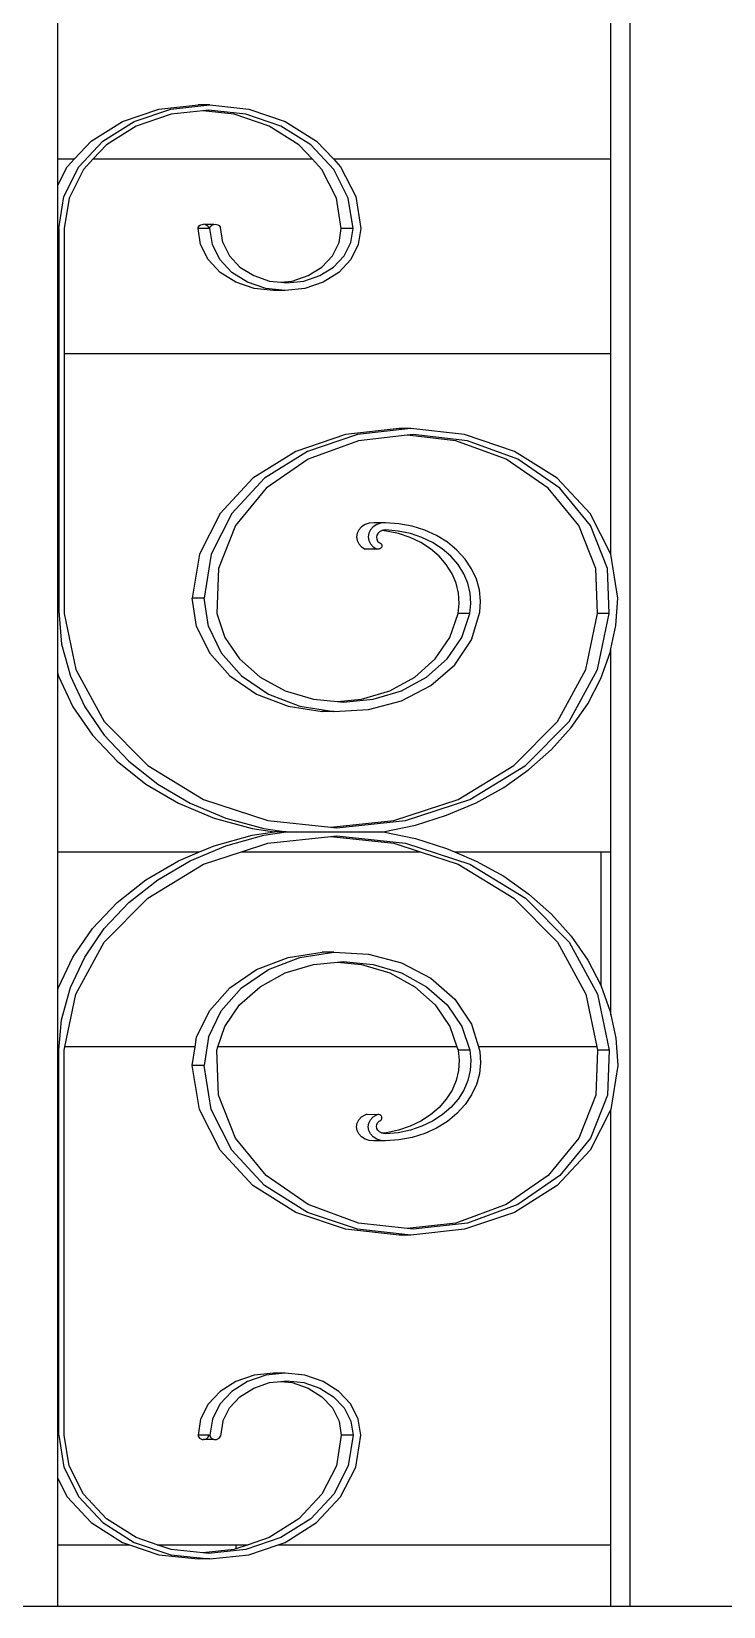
# Model space of a CAD drawing. Header units: millimetres. Extents: x 173236 to 801264, y -94969 to 615039.
# Drawn here: x 397414.3 to 397563.2, y -2873.8 to -2534.8 of the extents above; entities that cross this region are included whole.
import ezdxf

# ---------------------------------------------------------------- set-up
doc = ezdxf.new("R2010")
doc.units = ezdxf.units.MM
doc.header["$MEASUREMENT"] = 0
for name, color, linetype in [('VOX-A-ELEV-1-NEAR', 130, 'Continuous'), ('VOX-A-ELEV-3', 135, 'Continuous'), ('VOX-A-WALL-PATT', 233, 'Continuous')]:
    doc.layers.add(name, color=color, linetype=linetype)

# ---------------------------------------------------------------- blocks, each defined once
blk = doc.blocks.new('west stsircase')
at = {"layer": 'VOX-A-WALL-PATT'}
for p, q in [((1461230.59, -2523.82), (1461230.59, -1880.08)), ((1461107.45, -2212.25), (1461107.45, -2105.05)), ((1461226.42, -2212.25), (1461226.42, -2105.05)), ((1461121.34, -2204.17), (1461129.18, -2201.51)), ((1461123.86, -2204.17), (1461131.7, -2201.51)), ((1461131.81, -2202.64), (1461124.31, -2205.18)), ((1461129.18, -2201.51), (1461137.59, -2200.6)), ((1461131.7, -2201.51), (1461140.12, -2200.6)), ((1461138.59, -2201.9), (1461131.81, -2202.64)), ((1461140.12, -2200.6), (1461137.59, -2200.6)), ((1461139.86, -2201.77), (1461138.59, -2201.9)), ((1461145.38, -2202.64), (1461138.59, -2201.9)), ((1461147.9, -2202.64), (1461139.86, -2201.77)), ((1461140.12, -2200.6), (1461148.53, -2201.51)), ((1461152.87, -2205.18), (1461145.38, -2202.64)), ((1461155.4, -2205.18), (1461147.9, -2202.64)), ((1461148.53, -2201.51), (1461156.37, -2204.17)), ((1461114.61, -2208.41), (1461121.34, -2204.17)), ((1461117.13, -2208.41), (1461123.86, -2204.17)), ((1461124.31, -2205.18), (1461117.87, -2209.23)), ((1461159.31, -2209.23), (1461152.87, -2205.18)), ((1461161.84, -2209.23), (1461155.4, -2205.18)), ((1461156.37, -2204.17), (1461163.1, -2208.41)), ((1461111.01, -2212.25), (1461114.61, -2208.41)), ((1461111.97, -2213.93), (1461117.13, -2208.41)), ((1461117.87, -2209.23), (1461115.05, -2212.25)), ((1461162.13, -2212.25), (1461159.31, -2209.23)), ((1461166.78, -2214.51), (1461161.84, -2209.23)), ((1461163.1, -2208.41), (1461166.7, -2212.25)), ((1461107.45, -2212.25), (1461111.01, -2212.25)), ((1461107.45, -2217.87), (1461107.45, -2212.25)), ((1461109.44, -2213.93), (1461111.01, -2212.25)), ((1461115.05, -2212.25), (1461112.93, -2214.51)), ((1461115.05, -2212.25), (1461162.13, -2212.25)), ((1461164.25, -2214.51), (1461162.13, -2212.25)), ((1461166.7, -2212.25), (1461226.42, -2212.25)), ((1461166.7, -2212.25), (1461168.27, -2213.93)), ((1461226.42, -2254.19), (1461226.42, -2212.25)), ((1461107.45, -2217.87), (1461109.44, -2213.93)), ((1461108.72, -2220.35), (1461111.97, -2213.93)), ((1461112.93, -2214.51), (1461109.83, -2220.66)), ((1461167.36, -2220.66), (1461164.25, -2214.51)), ((1461169.88, -2220.66), (1461166.78, -2214.51)), ((1461168.27, -2213.93), (1461171.52, -2220.35)), ((1461107.45, -2227.25), (1461107.45, -2217.87)), ((1461107.61, -2227.25), (1461108.72, -2220.35)), ((1461171.52, -2220.35), (1461172.62, -2227.25)), ((1461109.83, -2220.66), (1461108.77, -2227.25)), ((1461168.42, -2227.25), (1461167.36, -2220.66)), ((1461170.94, -2227.25), (1461169.88, -2220.66)), ((1461137.59, -2227.25), (1461137.63, -2227)), ((1461137.63, -2227), (1461137.75, -2226.78)), ((1461137.75, -2226.78), (1461137.93, -2226.58)), ((1461137.93, -2226.58), (1461138.17, -2226.43)), ((1461138.17, -2226.43), (1461138.45, -2226.33)), ((1461138.45, -2226.33), (1461138.75, -2226.3)), ((1461139.05, -2226.33), (1461138.75, -2226.3)), ((1461139.05, -2226.33), (1461139.33, -2226.43)), ((1461140.98, -2226.33), (1461139.05, -2226.33)), ((1461139.33, -2226.43), (1461139.57, -2226.58)), ((1461139.57, -2226.58), (1461139.76, -2226.78)), ((1461139.76, -2226.78), (1461139.87, -2227)), ((1461139.87, -2227), (1461139.91, -2227.25)), ((1461140.12, -2227.25), (1461140.16, -2227)), ((1461140.16, -2227), (1461140.27, -2226.78)), ((1461140.27, -2226.78), (1461140.46, -2226.58)), ((1461140.46, -2226.58), (1461140.7, -2226.43)), ((1461140.7, -2226.43), (1461140.98, -2226.33)), ((1461140.98, -2226.33), (1461141.28, -2226.3)), ((1461141.28, -2226.3), (1461141.58, -2226.33)), ((1461141.58, -2226.33), (1461141.86, -2226.43)), ((1461141.86, -2226.43), (1461142.1, -2226.58)), ((1461142.1, -2226.58), (1461142.28, -2226.78)), ((1461142.28, -2226.78), (1461142.4, -2227)), ((1461142.92, -2230.27), (1461142.4, -2227)), ((1461107.61, -2227.25), (1461107.45, -2227.25)), ((1461107.45, -2309.62), (1461107.45, -2227.25)), ((1461107.61, -2227.25), (1461107.61, -2309.62)), ((1461108.77, -2227.25), (1461108.77, -2254.19)), ((1461138.15, -2230.7), (1461137.59, -2227.25)), ((1461139.91, -2227.25), (1461137.59, -2227.25)), ((1461140.12, -2227.25), (1461139.91, -2227.25)), ((1461140.67, -2230.7), (1461140.12, -2227.25)), ((1461142.92, -2230.27), (1461144.35, -2233.09)), ((1461166.51, -2233.09), (1461167.93, -2230.27)), ((1461167.93, -2230.27), (1461168.42, -2227.25)), ((1461170.94, -2227.25), (1461168.42, -2227.25)), ((1461169.03, -2233.09), (1461170.46, -2230.27)), ((1461170.46, -2230.27), (1461170.94, -2227.25)), ((1461172.62, -2227.25), (1461172.07, -2230.7)), ((1461139.77, -2233.91), (1461138.15, -2230.7)), ((1461142.35, -2236.67), (1461139.77, -2233.91)), ((1461142.29, -2233.91), (1461140.67, -2230.7)), ((1461144.88, -2236.67), (1461142.29, -2233.91)), ((1461144.35, -2233.09), (1461146.61, -2235.51)), ((1461164.24, -2235.51), (1461166.51, -2233.09)), ((1461166.77, -2235.51), (1461169.03, -2233.09)), ((1461170.45, -2233.91), (1461167.86, -2236.67)), ((1461172.07, -2230.7), (1461170.45, -2233.91)), ((1461145.72, -2238.79), (1461142.35, -2236.67)), ((1461148.24, -2238.79), (1461144.88, -2236.67)), ((1461146.61, -2235.51), (1461149.56, -2237.37)), ((1461149.56, -2237.37), (1461153, -2238.54)), ((1461157.85, -2238.54), (1461161.29, -2237.37)), ((1461160.38, -2238.54), (1461163.81, -2237.37)), ((1461161.29, -2237.37), (1461164.24, -2235.51)), ((1461163.81, -2237.37), (1461166.77, -2235.51)), ((1461167.86, -2236.67), (1461164.5, -2238.79)), ((1461149.64, -2240.12), (1461145.72, -2238.79)), ((1461152.16, -2240.12), (1461148.24, -2238.79)), ((1461153.85, -2240.57), (1461149.64, -2240.12)), ((1461156.37, -2240.57), (1461152.16, -2240.12)), ((1461153, -2238.54), (1461155.43, -2238.8)), ((1461156.37, -2240.57), (1461153.85, -2240.57)), ((1461155.43, -2238.8), (1461157.85, -2238.54)), ((1461155.43, -2238.8), (1461156.69, -2238.93)), ((1461160.58, -2240.12), (1461156.37, -2240.57)), ((1461156.69, -2238.93), (1461160.38, -2238.54)), ((1461164.5, -2238.79), (1461160.58, -2240.12)), ((1461226.42, -2254.19), (1461108.77, -2254.19)), ((1461108.77, -2254.19), (1461108.77, -2310.11)), ((1461226.39, -2297.35), (1461226.42, -2254.19)), ((1461180.87, -2270.3), (1461169.35, -2271.54)), ((1461183.39, -2270.3), (1461171.87, -2271.54)), ((1461183.39, -2270.3), (1461180.87, -2270.3)), ((1461194.91, -2271.54), (1461183.39, -2270.3)), ((1461169.35, -2271.54), (1461158.61, -2275.19)), ((1461171.87, -2271.54), (1461161.13, -2275.19)), ((1461172.12, -2272.9), (1461161.3, -2276.85)), ((1461182.58, -2271.69), (1461172.12, -2272.9)), ((1461183.85, -2271.54), (1461182.58, -2271.69)), ((1461193.05, -2272.9), (1461182.58, -2271.69)), ((1461195.58, -2272.9), (1461183.85, -2271.54)), ((1461203.87, -2276.85), (1461193.05, -2272.9)), ((1461205.65, -2275.19), (1461194.91, -2271.54)), ((1461206.39, -2276.85), (1461195.58, -2272.9)), ((1461158.61, -2275.19), (1461149.39, -2280.99)), ((1461161.13, -2275.19), (1461151.91, -2280.99)), ((1461161.3, -2276.85), (1461152.24, -2283.1)), ((1461212.93, -2283.1), (1461203.87, -2276.85)), ((1461214.87, -2280.99), (1461205.65, -2275.19)), ((1461215.46, -2283.1), (1461206.39, -2276.85)), ((1461149.39, -2280.99), (1461142.32, -2288.55)), ((1461151.91, -2280.99), (1461144.84, -2288.55)), ((1461221.94, -2288.55), (1461214.87, -2280.99)), ((1461152.24, -2283.1), (1461145.63, -2291.16)), ((1461219.54, -2291.16), (1461212.93, -2283.1)), ((1461222.06, -2291.16), (1461215.46, -2283.1)), ((1461142.32, -2288.55), (1461137.87, -2297.35)), ((1461144.84, -2288.55), (1461140.39, -2297.35)), ((1461145.63, -2291.16), (1461141.99, -2300.4)), ((1461172.76, -2291.45), (1461172.17, -2292.07)), ((1461173.53, -2290.96), (1461172.76, -2291.45)), ((1461174.42, -2290.66), (1461173.53, -2290.96)), ((1461175.38, -2290.56), (1461174.42, -2290.66)), ((1461175.29, -2291.45), (1461174.7, -2292.07)), ((1461176.05, -2290.96), (1461175.29, -2291.45)), ((1461177.91, -2290.56), (1461175.38, -2290.56)), ((1461176.92, -2290.67), (1461175.38, -2290.56)), ((1461176.92, -2290.67), (1461176.05, -2290.96)), ((1461176.95, -2290.66), (1461176.92, -2290.67)), ((1461177.91, -2290.56), (1461176.95, -2290.66)), ((1461180.81, -2290.77), (1461177.91, -2290.56)), ((1461183.65, -2291.31), (1461180.81, -2290.77)), ((1461186.36, -2292.17), (1461183.65, -2291.31)), ((1461223.17, -2300.4), (1461219.54, -2291.16)), ((1461226.39, -2297.35), (1461221.94, -2288.55)), ((1461225.7, -2300.4), (1461222.06, -2291.16)), ((1461171.8, -2292.81), (1461171.68, -2293.59)), ((1461171.68, -2293.59), (1461171.8, -2294.38)), ((1461172.17, -2292.07), (1461171.8, -2292.81)), ((1461171.8, -2294.38), (1461172.17, -2295.11)), ((1461174.33, -2292.81), (1461174.2, -2293.59)), ((1461174.2, -2293.59), (1461174.33, -2294.38)), ((1461174.7, -2292.07), (1461174.33, -2292.81)), ((1461174.33, -2294.38), (1461174.7, -2295.11)), ((1461176.07, -2293.26), (1461175.99, -2293.67)), ((1461175.99, -2293.67), (1461176.04, -2294.09)), ((1461176.04, -2294.09), (1461176.23, -2294.49)), ((1461176.29, -2292.87), (1461176.07, -2293.26)), ((1461176.23, -2294.49), (1461176.53, -2294.83)), ((1461176.61, -2292.54), (1461176.29, -2292.87)), ((1461176.53, -2294.83), (1461176.74, -2294.91)), ((1461177.03, -2292.3), (1461176.61, -2292.54)), ((1461176.74, -2294.91), (1461176.92, -2295.02)), ((1461176.92, -2295.02), (1461177.06, -2295.17)), ((1461177.17, -2292.25), (1461177.03, -2292.3)), ((1461177.51, -2292.15), (1461177.17, -2292.25)), ((1461178.16, -2292.34), (1461177.17, -2292.25)), ((1461178.03, -2292.11), (1461177.51, -2292.15)), ((1461180.68, -2292.34), (1461178.03, -2292.11)), ((1461180.75, -2292.88), (1461178.16, -2292.34)), ((1461183.28, -2292.88), (1461180.68, -2292.34)), ((1461183.22, -2293.72), (1461180.75, -2292.88)), ((1461185.53, -2294.83), (1461183.22, -2293.72)), ((1461185.75, -2293.72), (1461183.28, -2292.88)), ((1461187.62, -2296.19), (1461185.53, -2294.83)), ((1461188.05, -2294.83), (1461185.75, -2293.72)), ((1461188.91, -2293.33), (1461186.36, -2292.17)), ((1461190.15, -2296.19), (1461188.05, -2294.83)), ((1461191.24, -2294.77), (1461188.91, -2293.33)), ((1461193.29, -2296.47), (1461191.24, -2294.77)), ((1461137.87, -2297.35), (1461136.35, -2306.79)), ((1461140.39, -2297.35), (1461138.88, -2306.79)), ((1461172.17, -2295.11), (1461172.76, -2295.74)), ((1461172.76, -2295.74), (1461173.53, -2296.22)), ((1461173.76, -2296.25), (1461173.53, -2296.22)), ((1461173.99, -2296.23), (1461173.76, -2296.25)), ((1461176.05, -2296.22), (1461173.99, -2296.23)), ((1461174.7, -2295.11), (1461175.29, -2295.74)), ((1461175.29, -2295.74), (1461176.05, -2296.22)), ((1461176.28, -2296.25), (1461176.05, -2296.22)), ((1461176.51, -2296.23), (1461176.28, -2296.25)), ((1461176.72, -2296.16), (1461176.51, -2296.23)), ((1461176.91, -2296.04), (1461176.72, -2296.16)), ((1461177.05, -2295.89), (1461176.91, -2296.04)), ((1461177.14, -2295.72), (1461177.05, -2295.89)), ((1461177.06, -2295.17), (1461177.14, -2295.35)), ((1461177.14, -2295.35), (1461177.17, -2295.53)), ((1461177.17, -2295.53), (1461177.14, -2295.72)), ((1461189.46, -2297.78), (1461187.62, -2296.19)), ((1461191.01, -2299.57), (1461189.46, -2297.78)), ((1461191.99, -2297.78), (1461190.15, -2296.19)), ((1461193.54, -2299.57), (1461191.99, -2297.78)), ((1461195.04, -2298.37), (1461193.29, -2296.47)), ((1461196.45, -2300.47), (1461195.04, -2298.37)), ((1461227.91, -2306.79), (1461226.39, -2297.35)), ((1461141.99, -2300.4), (1461141.61, -2310.11)), ((1461192.24, -2301.52), (1461191.01, -2299.57)), ((1461193.12, -2303.59), (1461192.24, -2301.52)), ((1461194.76, -2301.52), (1461193.54, -2299.57)), ((1461195.65, -2303.59), (1461194.76, -2301.52)), ((1461197.49, -2302.7), (1461196.45, -2300.47)), ((1461223.56, -2310.11), (1461223.17, -2300.4)), ((1461226.08, -2310.11), (1461225.7, -2300.4)), ((1461193.64, -2305.74), (1461193.12, -2303.59)), ((1461196.16, -2305.74), (1461195.65, -2303.59)), ((1461198.15, -2305.02), (1461197.49, -2302.7)), ((1461198.4, -2307.4), (1461198.15, -2305.02)), ((1461138.88, -2306.79), (1461136.35, -2306.79)), ((1461137.29, -2312.87), (1461136.35, -2306.79)), ((1461139.81, -2312.87), (1461138.88, -2306.79)), ((1461193.56, -2310.11), (1461193.79, -2307.92)), ((1461193.79, -2307.92), (1461193.64, -2305.74)), ((1461196.08, -2310.11), (1461196.31, -2307.92)), ((1461196.31, -2307.92), (1461196.16, -2305.74)), ((1461198.24, -2309.79), (1461198.4, -2307.4)), ((1461227.49, -2312.66), (1461227.91, -2306.79)), ((1461107.61, -2309.62), (1461107.45, -2309.62)), ((1461107.45, -2323.02), (1461107.45, -2309.62)), ((1461107.61, -2309.62), (1461108.24, -2316.66)), ((1461108.77, -2310.11), (1461111.28, -2322.17)), ((1461141.61, -2310.11), (1461143.37, -2315.22)), ((1461191.8, -2315.22), (1461193.56, -2310.11)), ((1461196.08, -2310.11), (1461193.56, -2310.11)), ((1461194.32, -2315.22), (1461196.08, -2310.11)), ((1461196.4, -2315.73), (1461198.24, -2309.79)), ((1461221.05, -2322.17), (1461223.56, -2310.11)), ((1461226.08, -2310.11), (1461223.56, -2310.11)), ((1461223.57, -2322.17), (1461226.08, -2310.11)), ((1461137.29, -2312.87), (1461140.04, -2318.57)), ((1461139.81, -2312.87), (1461142.57, -2318.57)), ((1461143.37, -2315.22), (1461146.54, -2319.86)), ((1461188.63, -2319.86), (1461191.8, -2315.22)), ((1461191.16, -2319.86), (1461194.32, -2315.22)), ((1461226.42, -2317.73), (1461227.49, -2312.66)), ((1461108.24, -2316.66), (1461110.12, -2323.56)), ((1461140.04, -2318.57), (1461144.44, -2323.52)), ((1461142.57, -2318.57), (1461146.96, -2323.52)), ((1461192.81, -2321.11), (1461196.4, -2315.73)), ((1461224.24, -2324.09), (1461226.27, -2318.45)), ((1461226.27, -2318.45), (1461226.42, -2317.73)), ((1461226.42, -2361.39), (1461226.42, -2317.73)), ((1461146.54, -2319.86), (1461150.94, -2323.76)), ((1461184.23, -2323.76), (1461188.63, -2319.86)), ((1461186.76, -2323.76), (1461191.16, -2319.86)), ((1461187.71, -2325.58), (1461192.81, -2321.11)), ((1461107.45, -2323.02), (1461107.59, -2323.56)), ((1461107.45, -2361.39), (1461107.45, -2323.02)), ((1461107.59, -2323.56), (1461110.67, -2330.15)), ((1461110.12, -2323.56), (1461113.2, -2330.15)), ((1461111.28, -2322.17), (1461117.42, -2333.32)), ((1461144.44, -2323.52), (1461150.2, -2327.43)), ((1461146.96, -2323.52), (1461152.73, -2327.43)), ((1461150.94, -2323.76), (1461156.33, -2326.72)), ((1461178.84, -2326.72), (1461184.23, -2323.76)), ((1461181.37, -2326.72), (1461186.76, -2323.76)), ((1461214.91, -2333.32), (1461221.05, -2322.17)), ((1461217.43, -2333.32), (1461223.57, -2322.17)), ((1461221.43, -2329.51), (1461224.24, -2324.09)), ((1461150.2, -2327.43), (1461156.97, -2330.03)), ((1461152.73, -2327.43), (1461159.49, -2330.03)), ((1461156.33, -2326.72), (1461162.41, -2328.56)), ((1461162.41, -2328.56), (1461167.58, -2329.06)), ((1461167.58, -2329.06), (1461172.76, -2328.56)), ((1461168.85, -2329.18), (1461175.28, -2328.56)), ((1461172.76, -2328.56), (1461178.84, -2326.72)), ((1461174.3, -2330.78), (1461181.4, -2328.87)), ((1461175.28, -2328.56), (1461181.37, -2326.72)), ((1461181.4, -2328.87), (1461187.71, -2325.58)), ((1461110.67, -2330.15), (1461114.9, -2336.31)), ((1461113.2, -2330.15), (1461117.42, -2336.31)), ((1461156.97, -2330.03), (1461164.31, -2331.17)), ((1461159.49, -2330.03), (1461166.84, -2331.17)), ((1461166.84, -2331.17), (1461164.31, -2331.17)), ((1461166.84, -2331.17), (1461174.3, -2330.78)), ((1461167.58, -2329.06), (1461168.85, -2329.18)), ((1461217.89, -2334.62), (1461221.43, -2329.51)), ((1461117.42, -2333.32), (1461126.79, -2342.84)), ((1461205.54, -2342.84), (1461214.91, -2333.32)), ((1461208.06, -2342.84), (1461217.43, -2333.32)), ((1461213.66, -2339.36), (1461217.89, -2334.62)), ((1461114.9, -2336.31), (1461120.17, -2341.89)), ((1461117.42, -2336.31), (1461122.7, -2341.89)), ((1461120.17, -2341.89), (1461126.38, -2346.79)), ((1461122.7, -2341.89), (1461128.91, -2346.79)), ((1461208.79, -2343.68), (1461213.66, -2339.36)), ((1461126.79, -2342.84), (1461138.78, -2350.11)), ((1461193.55, -2350.11), (1461205.54, -2342.84)), ((1461196.07, -2350.11), (1461208.06, -2342.84)), ((1461203.35, -2347.51), (1461208.79, -2343.68)), ((1461126.38, -2346.79), (1461133.4, -2350.89)), ((1461128.91, -2346.79), (1461135.92, -2350.89)), ((1461197.41, -2350.81), (1461203.35, -2347.51)), ((1461133.4, -2350.89), (1461141.07, -2354.11)), ((1461135.92, -2350.89), (1461143.59, -2354.11)), ((1461138.78, -2350.11), (1461152.62, -2354.67)), ((1461179.7, -2354.67), (1461193.55, -2350.11)), ((1461182.23, -2354.67), (1461196.07, -2350.11)), ((1461191.05, -2353.53), (1461197.41, -2350.81)), ((1461141.07, -2354.11), (1461149.23, -2356.37)), ((1461143.59, -2354.11), (1461151.75, -2356.37)), ((1461152.62, -2354.67), (1461166.16, -2356.1)), ((1461166.16, -2356.1), (1461179.7, -2354.67)), ((1461167.42, -2356.23), (1461182.23, -2354.67)), ((1461177.4, -2357.09), (1461184.35, -2355.63)), ((1461184.35, -2355.63), (1461191.05, -2353.53)), ((1461141.07, -2360.07), (1461149.23, -2357.8)), ((1461143.59, -2360.07), (1461151.75, -2357.8)), ((1461149.23, -2356.37), (1461154.01, -2357.09)), ((1461149.23, -2357.8), (1461154.01, -2357.09)), ((1461151.75, -2356.37), (1461156.53, -2357.09)), ((1461151.75, -2357.8), (1461156.53, -2357.09)), ((1461152.62, -2359.5), (1461166.16, -2358.08)), ((1461156.53, -2357.09), (1461154.01, -2357.09)), ((1461156.53, -2357.09), (1461177.4, -2357.09)), ((1461166.16, -2356.1), (1461167.42, -2356.23)), ((1461166.16, -2358.08), (1461167.42, -2357.95)), ((1461166.16, -2358.08), (1461179.7, -2359.5)), ((1461167.42, -2357.95), (1461182.23, -2359.5)), ((1461177.4, -2357.09), (1461184.35, -2358.55)), ((1461184.35, -2358.55), (1461191.05, -2360.65)), ((1461107.45, -2361.39), (1461137.93, -2361.39)), ((1461107.45, -2391.16), (1461107.45, -2361.39)), ((1461133.4, -2363.29), (1461137.93, -2361.39)), ((1461135.92, -2363.29), (1461143.59, -2360.07)), ((1461137.93, -2361.39), (1461141.07, -2360.07)), ((1461138.78, -2364.07), (1461146.92, -2361.39)), ((1461146.92, -2361.39), (1461152.62, -2359.5)), ((1461146.92, -2361.39), (1461185.41, -2361.39)), ((1461179.7, -2359.5), (1461185.41, -2361.39)), ((1461182.23, -2359.5), (1461196.07, -2364.07)), ((1461185.41, -2361.39), (1461193.55, -2364.07)), ((1461191.05, -2360.65), (1461192.77, -2361.39)), ((1461192.77, -2361.39), (1461224.23, -2361.39)), ((1461192.77, -2361.39), (1461197.41, -2363.37)), ((1461224.23, -2361.39), (1461226.42, -2361.39)), ((1461224.23, -2361.39), (1461224.24, -2390.09)), ((1461226.42, -2396.45), (1461226.42, -2361.39)), ((1461126.38, -2367.39), (1461133.4, -2363.29)), ((1461126.79, -2371.34), (1461138.78, -2364.07)), ((1461128.91, -2367.39), (1461135.92, -2363.29)), ((1461193.55, -2364.07), (1461205.54, -2371.34)), ((1461196.07, -2364.07), (1461208.06, -2371.34)), ((1461197.41, -2363.37), (1461203.35, -2366.66)), ((1461120.17, -2372.29), (1461126.38, -2367.39)), ((1461122.7, -2372.29), (1461128.91, -2367.39)), ((1461203.35, -2366.66), (1461208.79, -2370.5)), ((1461114.9, -2377.87), (1461120.17, -2372.29)), ((1461117.42, -2380.86), (1461126.79, -2371.34)), ((1461117.42, -2377.87), (1461122.7, -2372.29)), ((1461205.54, -2371.34), (1461214.91, -2380.86)), ((1461208.06, -2371.34), (1461217.43, -2380.86)), ((1461208.79, -2370.5), (1461213.66, -2374.81)), ((1461213.66, -2374.81), (1461217.89, -2379.56)), ((1461110.67, -2384.03), (1461114.9, -2377.87)), ((1461113.2, -2384.03), (1461117.42, -2377.87)), ((1461217.89, -2379.56), (1461221.43, -2384.67)), ((1461111.28, -2392.01), (1461117.42, -2380.86)), ((1461156.97, -2384.15), (1461164.31, -2383.01)), ((1461159.49, -2384.15), (1461166.84, -2383.01)), ((1461166.84, -2383.01), (1461164.31, -2383.01)), ((1461166.84, -2383.01), (1461174.3, -2383.4)), ((1461214.91, -2380.86), (1461221.05, -2392.01)), ((1461217.43, -2380.86), (1461223.57, -2392.01)), ((1461107.59, -2390.62), (1461110.67, -2384.03)), ((1461110.12, -2390.62), (1461113.2, -2384.03)), ((1461150.2, -2386.75), (1461156.97, -2384.15)), ((1461152.73, -2386.75), (1461159.49, -2384.15)), ((1461156.33, -2387.46), (1461162.41, -2385.62)), ((1461162.41, -2385.62), (1461167.58, -2385.12)), ((1461167.58, -2385.12), (1461168.85, -2385)), ((1461167.58, -2385.12), (1461172.76, -2385.62)), ((1461168.85, -2385), (1461175.28, -2385.62)), ((1461172.76, -2385.62), (1461178.84, -2387.46)), ((1461174.3, -2383.4), (1461181.4, -2385.3)), ((1461175.28, -2385.62), (1461181.37, -2387.46)), ((1461181.4, -2385.3), (1461187.71, -2388.6)), ((1461221.43, -2384.67), (1461224.24, -2390.09)), ((1461144.44, -2390.66), (1461150.2, -2386.75)), ((1461146.96, -2390.66), (1461152.73, -2386.75)), ((1461150.94, -2390.41), (1461156.33, -2387.46)), ((1461178.84, -2387.46), (1461184.23, -2390.41)), ((1461181.37, -2387.46), (1461186.76, -2390.41)), ((1461187.71, -2388.6), (1461192.81, -2393.07)), ((1461107.45, -2391.16), (1461107.59, -2390.62)), ((1461107.45, -2404.07), (1461107.45, -2391.16)), ((1461108.24, -2397.52), (1461110.12, -2390.62)), ((1461108.92, -2403.33), (1461111.28, -2392.01)), ((1461140.04, -2395.61), (1461144.44, -2390.66)), ((1461142.57, -2395.61), (1461146.96, -2390.66)), ((1461146.54, -2394.32), (1461150.94, -2390.41)), ((1461184.23, -2390.41), (1461188.63, -2394.32)), ((1461186.76, -2390.41), (1461191.16, -2394.32)), ((1461192.81, -2393.07), (1461196.4, -2398.45)), ((1461221.05, -2392.01), (1461223.4, -2403.33)), ((1461223.57, -2392.01), (1461226.08, -2404.07)), ((1461224.24, -2390.09), (1461226.27, -2395.72)), ((1461137.29, -2401.31), (1461140.04, -2395.61)), ((1461139.81, -2401.31), (1461142.57, -2395.61)), ((1461143.37, -2398.95), (1461146.54, -2394.32)), ((1461188.63, -2394.32), (1461191.8, -2398.95)), ((1461191.16, -2394.32), (1461194.32, -2398.95)), ((1461226.27, -2395.72), (1461226.42, -2396.45)), ((1461226.42, -2396.45), (1461227.49, -2401.52)), ((1461107.65, -2404.07), (1461108.24, -2397.52)), ((1461141.87, -2403.33), (1461143.37, -2398.95)), ((1461191.8, -2398.95), (1461193.3, -2403.33)), ((1461194.32, -2398.95), (1461196.08, -2404.07)), ((1461196.4, -2398.45), (1461197.91, -2403.33)), ((1461108.77, -2404.07), (1461108.92, -2403.33)), ((1461136.98, -2403.33), (1461108.92, -2403.33)), ((1461136.35, -2407.39), (1461136.98, -2403.33)), ((1461136.98, -2403.33), (1461137.29, -2401.31)), ((1461139.81, -2401.31), (1461138.88, -2407.39)), ((1461141.61, -2404.07), (1461141.87, -2403.33)), ((1461193.3, -2403.33), (1461141.87, -2403.33)), ((1461193.3, -2403.33), (1461193.56, -2404.07)), ((1461223.4, -2403.33), (1461197.91, -2403.33)), ((1461197.91, -2403.33), (1461198.24, -2404.39)), ((1461223.4, -2403.33), (1461223.56, -2404.07)), ((1461227.49, -2401.52), (1461227.91, -2407.39)), ((1461107.65, -2404.07), (1461107.45, -2404.07)), ((1461107.45, -2404.56), (1461107.45, -2404.07)), ((1461107.61, -2404.56), (1461107.45, -2404.56)), ((1461107.45, -2486.93), (1461107.45, -2404.56)), ((1461107.61, -2404.56), (1461107.65, -2404.07)), ((1461107.61, -2486.93), (1461107.61, -2404.56)), ((1461108.77, -2486.93), (1461108.77, -2404.07)), ((1461141.99, -2413.78), (1461141.61, -2404.07)), ((1461196.08, -2404.07), (1461193.56, -2404.07)), ((1461193.56, -2404.07), (1461193.79, -2406.25)), ((1461193.79, -2406.25), (1461193.64, -2408.44)), ((1461196.08, -2404.07), (1461196.31, -2406.25)), ((1461196.31, -2406.25), (1461196.16, -2408.44)), ((1461198.4, -2406.77), (1461198.15, -2409.15)), ((1461198.24, -2404.39), (1461198.4, -2406.77)), ((1461223.56, -2404.07), (1461223.17, -2413.78)), ((1461226.08, -2404.07), (1461223.56, -2404.07)), ((1461226.08, -2404.07), (1461225.7, -2413.78)), ((1461137.87, -2416.83), (1461136.35, -2407.39)), ((1461138.88, -2407.39), (1461136.35, -2407.39)), ((1461140.39, -2416.83), (1461138.88, -2407.39)), ((1461193.64, -2408.44), (1461193.12, -2410.59)), ((1461196.16, -2408.44), (1461195.65, -2410.59)), ((1461198.15, -2409.15), (1461197.49, -2411.48)), ((1461227.91, -2407.39), (1461226.39, -2416.83)), ((1461192.24, -2412.66), (1461191.01, -2414.61)), ((1461193.12, -2410.59), (1461192.24, -2412.66)), ((1461194.76, -2412.66), (1461193.54, -2414.61)), ((1461195.65, -2410.59), (1461194.76, -2412.66)), ((1461197.49, -2411.48), (1461196.45, -2413.71)), ((1461142.32, -2425.63), (1461137.87, -2416.83)), ((1461144.84, -2425.63), (1461140.39, -2416.83)), ((1461145.63, -2423.02), (1461141.99, -2413.78)), ((1461189.46, -2416.4), (1461187.62, -2417.99)), ((1461191.01, -2414.61), (1461189.46, -2416.4)), ((1461191.99, -2416.4), (1461190.15, -2417.99)), ((1461193.54, -2414.61), (1461191.99, -2416.4)), ((1461195.04, -2415.8), (1461193.29, -2417.71)), ((1461196.45, -2413.71), (1461195.04, -2415.8)), ((1461223.17, -2413.78), (1461219.54, -2423.02)), ((1461226.39, -2416.83), (1461221.94, -2425.63)), ((1461225.7, -2413.78), (1461222.06, -2423.02)), ((1461226.42, -2510.53), (1461226.39, -2416.83)), ((1461171.68, -2420.59), (1461171.8, -2419.8)), ((1461171.8, -2419.8), (1461172.17, -2419.07)), ((1461172.17, -2419.07), (1461172.76, -2418.44)), ((1461172.76, -2418.44), (1461173.53, -2417.96)), ((1461173.76, -2417.93), (1461173.53, -2417.96)), ((1461173.99, -2417.95), (1461173.76, -2417.93)), ((1461176.05, -2417.96), (1461173.99, -2417.95)), ((1461174.2, -2420.59), (1461174.33, -2419.8)), ((1461174.33, -2419.8), (1461174.7, -2419.07)), ((1461174.7, -2419.07), (1461175.29, -2418.44)), ((1461175.29, -2418.44), (1461176.05, -2417.96)), ((1461175.99, -2420.5), (1461176.04, -2420.08)), ((1461176.04, -2420.08), (1461176.23, -2419.69)), ((1461176.28, -2417.93), (1461176.05, -2417.96)), ((1461176.23, -2419.69), (1461176.53, -2419.35)), ((1461176.51, -2417.95), (1461176.28, -2417.93)), ((1461176.72, -2418.02), (1461176.51, -2417.95)), ((1461176.53, -2419.35), (1461176.74, -2419.27)), ((1461176.91, -2418.14), (1461176.72, -2418.02)), ((1461176.74, -2419.27), (1461176.92, -2419.16)), ((1461177.05, -2418.28), (1461176.91, -2418.14)), ((1461176.92, -2419.16), (1461177.06, -2419.01)), ((1461177.14, -2418.46), (1461177.05, -2418.28)), ((1461177.06, -2419.01), (1461177.14, -2418.83)), ((1461177.17, -2418.64), (1461177.14, -2418.46)), ((1461177.14, -2418.83), (1461177.17, -2418.64)), ((1461185.53, -2419.35), (1461183.22, -2420.46)), ((1461187.62, -2417.99), (1461185.53, -2419.35)), ((1461188.05, -2419.35), (1461185.75, -2420.46)), ((1461190.15, -2417.99), (1461188.05, -2419.35)), ((1461191.24, -2419.41), (1461188.91, -2420.85)), ((1461193.29, -2417.71), (1461191.24, -2419.41)), ((1461152.24, -2431.08), (1461145.63, -2423.02)), ((1461171.8, -2421.37), (1461171.68, -2420.59)), ((1461172.17, -2422.1), (1461171.8, -2421.37)), ((1461172.76, -2422.73), (1461172.17, -2422.1)), ((1461173.53, -2423.22), (1461172.76, -2422.73)), ((1461174.42, -2423.52), (1461173.53, -2423.22)), ((1461174.33, -2421.37), (1461174.2, -2420.59)), ((1461174.7, -2422.1), (1461174.33, -2421.37)), ((1461175.38, -2423.62), (1461174.42, -2423.52)), ((1461175.29, -2422.73), (1461174.7, -2422.1)), ((1461176.05, -2423.22), (1461175.29, -2422.73)), ((1461176.92, -2423.51), (1461175.38, -2423.62)), ((1461177.91, -2423.62), (1461175.38, -2423.62)), ((1461176.07, -2420.92), (1461175.99, -2420.5)), ((1461176.92, -2423.51), (1461176.05, -2423.22)), ((1461176.29, -2421.31), (1461176.07, -2420.92)), ((1461176.61, -2421.63), (1461176.29, -2421.31)), ((1461177.03, -2421.88), (1461176.61, -2421.63)), ((1461176.95, -2423.52), (1461176.92, -2423.51)), ((1461177.91, -2423.62), (1461176.95, -2423.52)), ((1461177.17, -2421.92), (1461177.03, -2421.88)), ((1461178.16, -2421.84), (1461177.17, -2421.92)), ((1461177.51, -2422.03), (1461177.17, -2421.92)), ((1461178.03, -2422.07), (1461177.51, -2422.03)), ((1461180.81, -2423.41), (1461177.91, -2423.62)), ((1461180.68, -2421.84), (1461178.03, -2422.07)), ((1461180.75, -2421.3), (1461178.16, -2421.84)), ((1461183.28, -2421.3), (1461180.68, -2421.84)), ((1461183.22, -2420.46), (1461180.75, -2421.3)), ((1461183.65, -2422.87), (1461180.81, -2423.41)), ((1461185.75, -2420.46), (1461183.28, -2421.3)), ((1461186.36, -2422.01), (1461183.65, -2422.87)), ((1461188.91, -2420.85), (1461186.36, -2422.01)), ((1461219.54, -2423.02), (1461212.93, -2431.08)), ((1461222.06, -2423.02), (1461215.46, -2431.08)), ((1461149.39, -2433.19), (1461142.32, -2425.63)), ((1461151.91, -2433.19), (1461144.84, -2425.63)), ((1461221.94, -2425.63), (1461214.87, -2433.19)), ((1461158.61, -2438.99), (1461149.39, -2433.19)), ((1461161.13, -2438.99), (1461151.91, -2433.19)), ((1461161.3, -2437.33), (1461152.24, -2431.08)), ((1461212.93, -2431.08), (1461203.87, -2437.33)), ((1461214.87, -2433.19), (1461205.65, -2438.99)), ((1461215.46, -2431.08), (1461206.39, -2437.33)), ((1461172.12, -2441.28), (1461161.3, -2437.33)), ((1461203.87, -2437.33), (1461193.05, -2441.28)), ((1461206.39, -2437.33), (1461195.58, -2441.28)), ((1461169.35, -2442.64), (1461158.61, -2438.99)), ((1461171.87, -2442.64), (1461161.13, -2438.99)), ((1461205.65, -2438.99), (1461194.91, -2442.64)), ((1461180.87, -2443.88), (1461169.35, -2442.64)), ((1461183.39, -2443.88), (1461171.87, -2442.64)), ((1461182.58, -2442.49), (1461172.12, -2441.28)), ((1461183.39, -2443.88), (1461180.87, -2443.88)), ((1461193.05, -2441.28), (1461182.58, -2442.49)), ((1461183.85, -2442.64), (1461182.58, -2442.49)), ((1461194.91, -2442.64), (1461183.39, -2443.88)), ((1461195.58, -2441.28), (1461183.85, -2442.64)), ((1461149.64, -2474.06), (1461145.72, -2475.39)), ((1461152.16, -2474.06), (1461148.24, -2475.39)), ((1461153.85, -2473.6), (1461149.64, -2474.06)), ((1461156.37, -2473.6), (1461152.16, -2474.06)), ((1461156.37, -2473.6), (1461153.85, -2473.6)), ((1461160.58, -2474.06), (1461156.37, -2473.6)), ((1461164.5, -2475.39), (1461160.58, -2474.06)), ((1461142.35, -2477.51), (1461139.77, -2480.27)), ((1461144.88, -2477.51), (1461142.29, -2480.27)), ((1461145.72, -2475.39), (1461142.35, -2477.51)), ((1461148.24, -2475.39), (1461144.88, -2477.51)), ((1461146.61, -2478.67), (1461149.56, -2476.81)), ((1461149.56, -2476.81), (1461153, -2475.64)), ((1461153, -2475.64), (1461155.43, -2475.38)), ((1461155.43, -2475.38), (1461156.69, -2475.24)), ((1461155.43, -2475.38), (1461157.85, -2475.64)), ((1461156.69, -2475.24), (1461160.38, -2475.64)), ((1461157.85, -2475.64), (1461161.29, -2476.81)), ((1461160.38, -2475.64), (1461163.81, -2476.81)), ((1461161.29, -2476.81), (1461164.24, -2478.67)), ((1461163.81, -2476.81), (1461166.77, -2478.67)), ((1461167.86, -2477.51), (1461164.5, -2475.39)), ((1461170.45, -2480.27), (1461167.86, -2477.51)), ((1461139.77, -2480.27), (1461138.15, -2483.48)), ((1461142.29, -2480.27), (1461140.67, -2483.48)), ((1461142.92, -2483.9), (1461144.35, -2481.09)), ((1461144.35, -2481.09), (1461146.61, -2478.67)), ((1461164.24, -2478.67), (1461166.51, -2481.09)), ((1461166.51, -2481.09), (1461167.93, -2483.9)), ((1461166.77, -2478.67), (1461169.03, -2481.09)), ((1461169.03, -2481.09), (1461170.46, -2483.9)), ((1461172.07, -2483.48), (1461170.45, -2480.27)), ((1461138.15, -2483.48), (1461137.59, -2486.93)), ((1461140.67, -2483.48), (1461140.12, -2486.93)), ((1461142.92, -2483.9), (1461142.4, -2487.17)), ((1461167.93, -2483.9), (1461168.42, -2486.93)), ((1461170.46, -2483.9), (1461170.94, -2486.93)), ((1461172.62, -2486.93), (1461172.07, -2483.48)), ((1461107.61, -2486.93), (1461107.45, -2486.93)), ((1461107.45, -2496.3), (1461107.45, -2486.93)), ((1461107.61, -2486.93), (1461108.72, -2493.83)), ((1461109.83, -2493.52), (1461108.77, -2486.93)), ((1461137.59, -2486.93), (1461137.63, -2487.17)), ((1461139.91, -2486.93), (1461137.59, -2486.93)), ((1461137.63, -2487.17), (1461137.75, -2487.4)), ((1461137.75, -2487.4), (1461137.93, -2487.6)), ((1461137.93, -2487.6), (1461138.17, -2487.75)), ((1461138.17, -2487.75), (1461138.45, -2487.85)), ((1461138.45, -2487.85), (1461138.75, -2487.88)), ((1461139.05, -2487.85), (1461138.75, -2487.88)), ((1461139.05, -2487.85), (1461139.33, -2487.75)), ((1461140.98, -2487.85), (1461139.05, -2487.85)), ((1461139.33, -2487.75), (1461139.57, -2487.6)), ((1461139.57, -2487.6), (1461139.76, -2487.4)), ((1461139.76, -2487.4), (1461139.87, -2487.17)), ((1461139.87, -2487.17), (1461139.91, -2486.93)), ((1461140.12, -2486.93), (1461139.91, -2486.93)), ((1461140.12, -2486.93), (1461140.16, -2487.17)), ((1461140.16, -2487.17), (1461140.27, -2487.4)), ((1461140.27, -2487.4), (1461140.46, -2487.6)), ((1461140.46, -2487.6), (1461140.7, -2487.75)), ((1461140.7, -2487.75), (1461140.98, -2487.85)), ((1461140.98, -2487.85), (1461141.28, -2487.88)), ((1461141.28, -2487.88), (1461141.58, -2487.85)), ((1461141.58, -2487.85), (1461141.86, -2487.75)), ((1461141.86, -2487.75), (1461142.1, -2487.6)), ((1461142.1, -2487.6), (1461142.28, -2487.4)), ((1461142.28, -2487.4), (1461142.4, -2487.17)), ((1461168.42, -2486.93), (1461167.36, -2493.52)), ((1461170.94, -2486.93), (1461168.42, -2486.93)), ((1461170.94, -2486.93), (1461169.88, -2493.52)), ((1461171.52, -2493.83), (1461172.62, -2486.93)), ((1461108.72, -2493.83), (1461111.97, -2500.25)), ((1461112.93, -2499.67), (1461109.83, -2493.52)), ((1461167.36, -2493.52), (1461164.25, -2499.67)), ((1461169.88, -2493.52), (1461166.78, -2499.67)), ((1461168.27, -2500.25), (1461171.52, -2493.83)), ((1461107.45, -2496.3), (1461109.44, -2500.25)), ((1461107.45, -2510.53), (1461107.45, -2496.3)), ((1461109.44, -2500.25), (1461114.61, -2505.77)), ((1461111.97, -2500.25), (1461117.13, -2505.77)), ((1461117.87, -2504.95), (1461112.93, -2499.67)), ((1461164.25, -2499.67), (1461159.31, -2504.95)), ((1461166.78, -2499.67), (1461161.84, -2504.95)), ((1461163.1, -2505.77), (1461168.27, -2500.25)), ((1461124.31, -2509), (1461117.87, -2504.95)), ((1461159.31, -2504.95), (1461152.87, -2509)), ((1461161.84, -2504.95), (1461155.4, -2509)), ((1461114.61, -2505.77), (1461121.34, -2510.01)), ((1461117.13, -2505.77), (1461123.86, -2510.01)), ((1461156.37, -2510.01), (1461163.1, -2505.77)), ((1461107.45, -2510.53), (1461122.87, -2510.53)), ((1461107.45, -2523.82), (1461107.45, -2510.53)), ((1461121.34, -2510.01), (1461122.87, -2510.53)), ((1461122.87, -2510.53), (1461129.18, -2512.67)), ((1461123.86, -2510.01), (1461131.7, -2512.67)), ((1461128.81, -2510.53), (1461124.31, -2509)), ((1461128.81, -2510.53), (1461145.69, -2510.53)), ((1461131.81, -2511.54), (1461128.81, -2510.53)), ((1461138.59, -2512.27), (1461131.81, -2511.54)), ((1461145.38, -2511.54), (1461138.59, -2512.27)), ((1461147.9, -2511.54), (1461139.86, -2512.41)), ((1461145.69, -2511.44), (1461145.38, -2511.54)), ((1461145.69, -2510.53), (1461148.37, -2510.53)), ((1461145.69, -2510.53), (1461145.69, -2511.44)), ((1461148.37, -2510.53), (1461145.69, -2511.44)), ((1461155.4, -2509), (1461147.9, -2511.54)), ((1461152.87, -2509), (1461148.37, -2510.53)), ((1461148.53, -2512.67), (1461154.84, -2510.53)), ((1461154.84, -2510.53), (1461156.37, -2510.01)), ((1461154.84, -2510.53), (1461226.42, -2510.53)), ((1461226.42, -2523.82), (1461226.42, -2510.53)), ((1461129.18, -2512.67), (1461137.59, -2513.58)), ((1461131.7, -2512.67), (1461140.12, -2513.58)), ((1461140.12, -2513.58), (1461137.59, -2513.58)), ((1461139.86, -2512.41), (1461138.59, -2512.27)), ((1461140.12, -2513.58), (1461145.69, -2512.97)), ((1461145.69, -2512.97), (1461148.53, -2512.67))]:
    blk.add_line(p, q, dxfattribs=at)

msp = doc.modelspace()

# ---------------------------------------------------------------- linework, layer by layer
at = {"layer": 'VOX-A-ELEV-3'}
msp.add_line((403458.42, -2873.82), (389118.74, -2873.82), dxfattribs=at)

# ---------------------------------------------------------------- block references
at = {"layer": 'VOX-A-ELEV-1-NEAR'}
msp.add_blockref('west stsircase', (-1063687.48, -350), dxfattribs=at)

doc.saveas('drawing.dxf')
